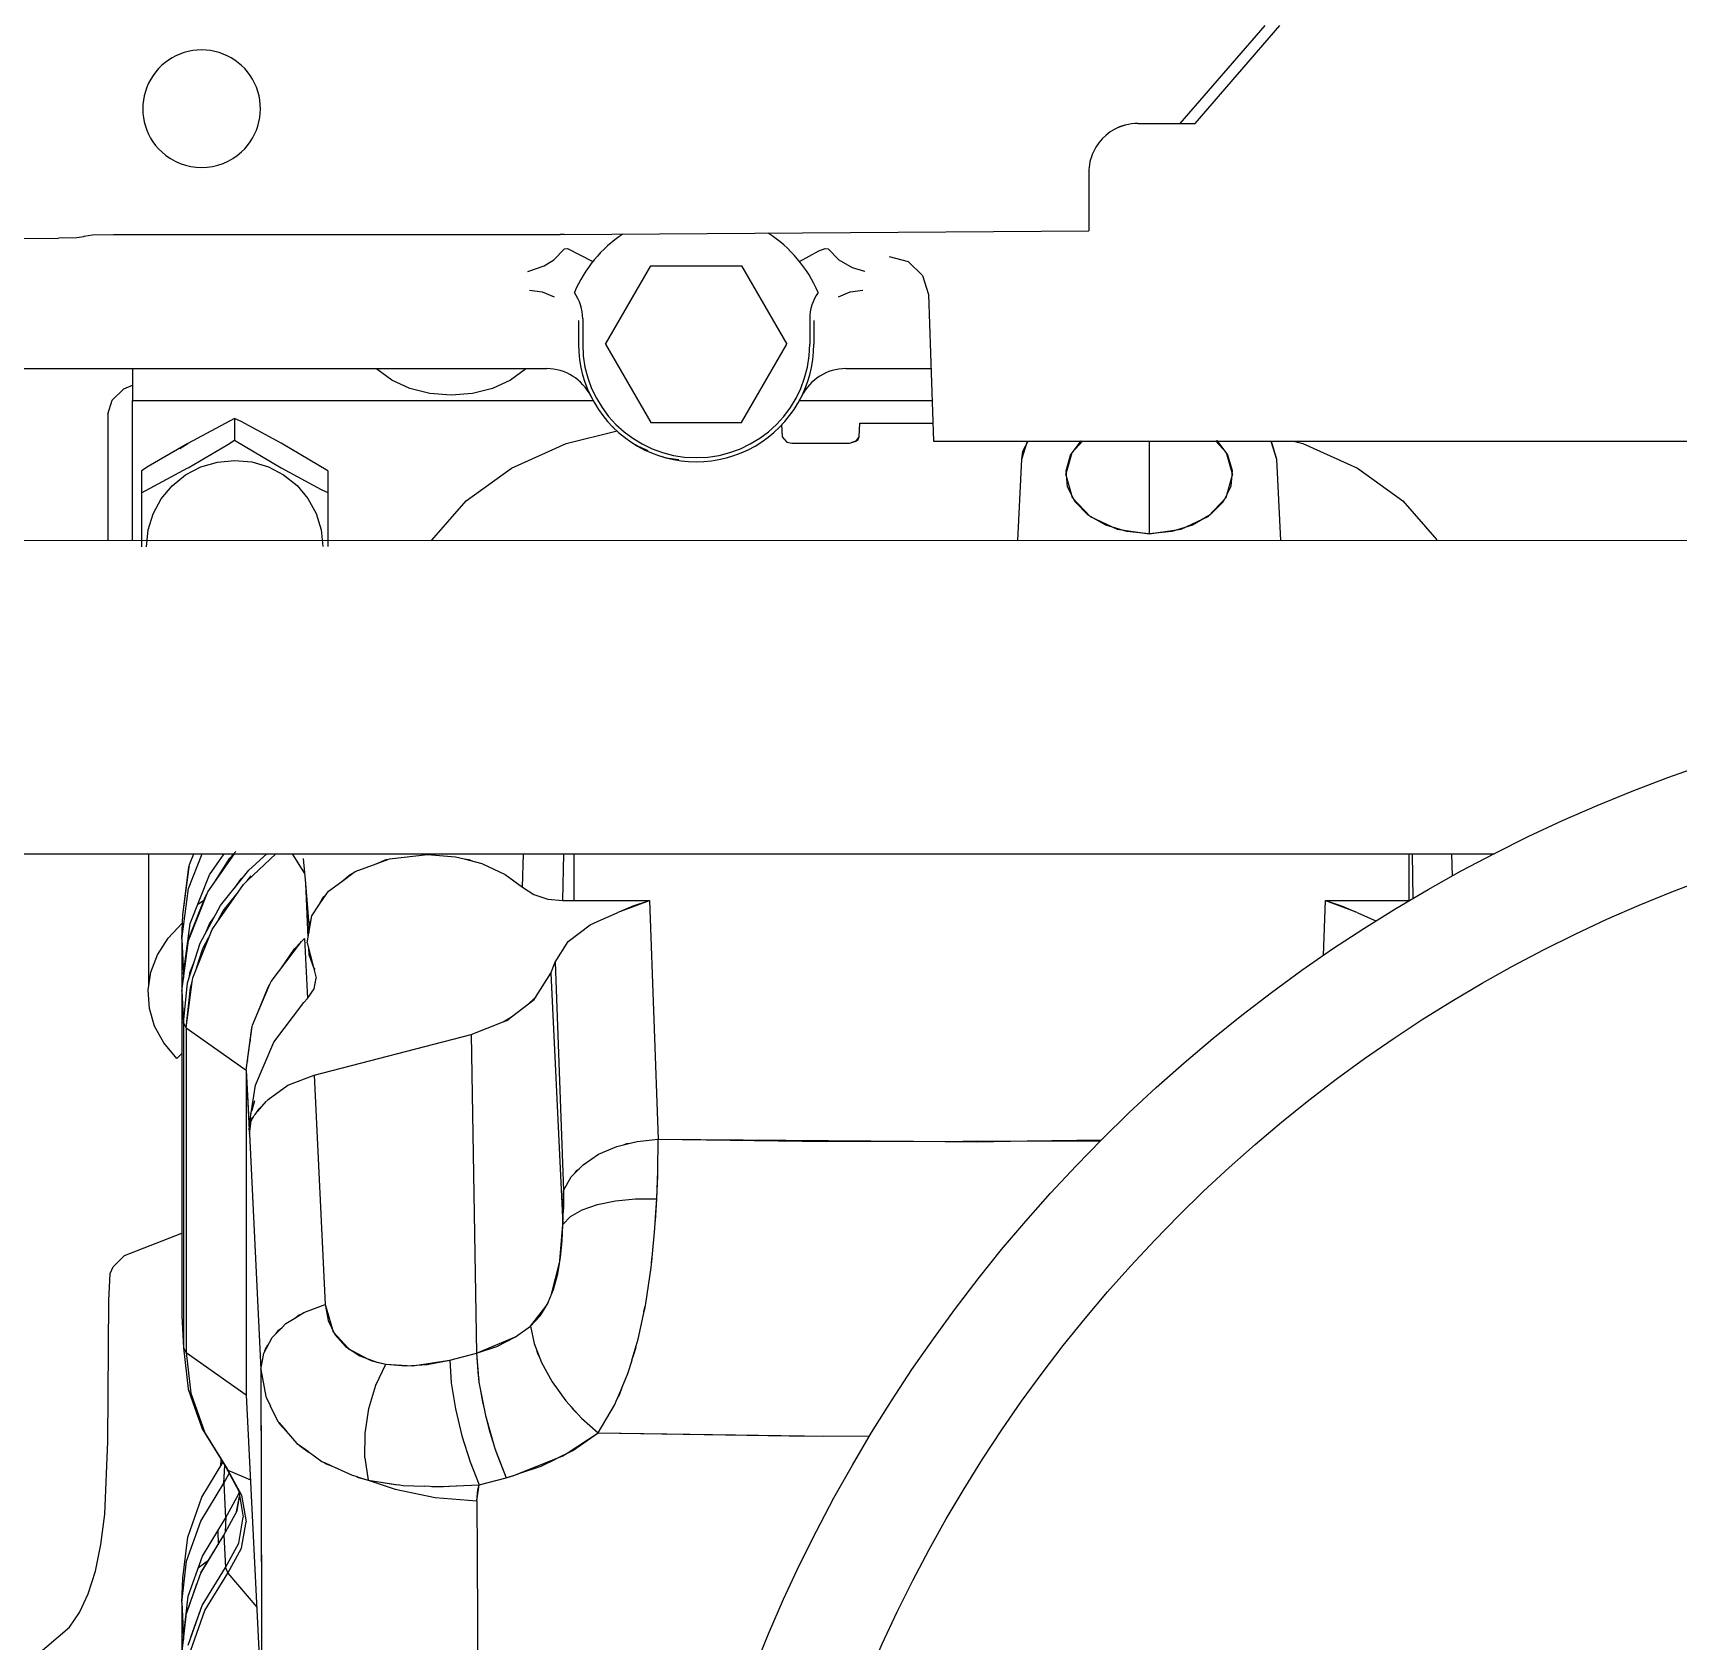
# Model space of a CAD drawing. Extents: x 1551 to 113148, y -1700 to 77018.
# Drawn here: x 18838.1 to 19005.9, y 13966 to 14130.1 of the extents above; entities that cross this region are included whole.
import ezdxf

# ---------------------------------------------------------------- set-up
doc = ezdxf.new("R2010")
doc.units = 0
doc.header["$LTSCALE"] = 500
doc.header["$MEASUREMENT"] = 0
doc.linetypes.add('SNT-025', pattern=[0.74, 0.4, -0.17, 0, -0.17])
doc.layers.get('0').update_dxf_attribs({"linetype": 'CONTINUOUS'})
doc.layers.add('GENERATORSETT', color=7, linetype='CONTINUOUS')

# ---------------------------------------------------------------- blocks, each defined once
blk = doc.blocks.new('GENERATOR-BORDE')
for p, q in [((-1831.23, -265), (-1822.57, -255)), ((-1829.73, -265), (-1821.07, -255)), ((-1835.56, -265), (-1834.4, -265)), ((-1834.4, -265), (-1831.23, -265)), ((-1831.23, -265), (-1829.73, -265)), ((-1840.56, -270), (-1840.56, -275.9)), ((-2114.19, -277.94), (-1945.65, -276.71)), ((-1943.06, -276.5), (-1943.06, -276.56)), ((-1940.06, -276.34), (-1894.49, -276.34)), ((-1894.08, -276.34), (-1840.56, -275.95)), ((-1840.56, -275.9), (-1840.56, -275.95)), ((-1889.85, -287.52), (-1885.23, -279.52)), ((-1885.23, -279.52), (-1875.99, -279.52)), ((-1875.99, -279.52), (-1871.37, -287.52)), ((-1860.92, -278.58), (-1858.98, -279.1)), ((-1858.98, -279.1), (-1857.52, -280.52)), ((-1857.52, -280.52), (-1856.93, -282.47)), ((-1856.93, -282.47), (-1856.42, -297.43)), ((-1892.61, -285.1), (-1892.61, -287.52)), ((-1892.19, -284.93), (-1892.19, -287.52)), ((-1869.03, -284.93), (-1869.03, -287.52)), ((-1868.61, -285.1), (-1868.61, -287.52)), ((-1889.85, -287.52), (-1885.23, -295.52)), ((-1875.99, -295.52), (-1871.37, -287.52)), ((-1965.35, -290.02), (-1895.86, -290.02)), ((-1938.11, -290.02), (-1938.11, -293.27)), ((-1865.35, -290.02), (-1856.67, -290.02)), ((-1938.98, -292.07), (-1938.11, -291.7)), ((-1940.61, -294.68), (-1940.18, -293.25)), ((-1940.18, -293.25), (-1938.98, -292.07)), ((-1938.11, -293.27), (-1891.1, -293.27)), ((-1870.12, -293.27), (-1856.56, -293.27)), ((-1940.61, -294.68), (-1940.61, -307.53)), ((-1927.71, -295.09), (-1927.7, -297.32)), ((-1893.87, -297.66), (-1888.66, -296.36)), ((-1889.12, -295.93), (-1889.07, -295.99)), ((-1889.07, -295.99), (-1889, -296.06)), ((-1885.23, -295.52), (-1875.99, -295.52)), ((-1871.9, -295.71), (-1871.84, -296.96)), ((-1871.84, -296.96), (-1871.35, -297.52)), ((-1864.28, -297.43), (-1863.98, -296.96)), ((-1864.14, -297.31), (-1863.98, -296.96)), ((-1863.98, -296.96), (-1863.91, -295.57)), ((-1863.98, -296.96), (-1863.91, -295.57)), ((-1863.91, -295.57), (-1856.48, -295.57)), ((-1899.45, -300.17), (-1893.87, -297.66)), ((-1886.81, -297.76), (-1886.59, -297.9)), ((-1886.59, -297.9), (-1885.55, -298.37)), ((-1871.35, -297.52), (-1870.84, -297.62)), ((-1870.84, -297.62), (-1864.98, -297.62)), ((-1864.98, -297.62), (-1864.14, -297.31)), ((-1864.98, -297.62), (-1864.28, -297.43)), ((-1856.42, -297.43), (-1840.53, -297.43)), ((-1847.41, -299.24), (-1846.81, -297.43)), ((-1847.41, -299.24), (-1847.28, -298.43)), ((-1847.28, -298.43), (-1846.76, -297.43)), ((-1842.91, -300.86), (-1842.26, -298.56)), ((-1842.26, -298.56), (-1841.2, -297.43)), ((-1841.35, -297.39), (-1841.31, -297.43)), ((-1840.53, -297.43), (-1833.93, -297.43)), ((-1834.41, -297.43), (-1834.41, -306.87)), ((-1834.41, -297.43), (-1834.41, -306.87)), ((-1833.93, -297.43), (-1755.29, -297.43)), ((-1827.62, -297.43), (-1826.56, -298.56)), ((-1827.57, -297.43), (-1827.5, -297.35)), ((-1826.56, -298.56), (-1825.91, -300.86)), ((-1822, -297.43), (-1821.41, -299.24)), ((-1821.96, -297.43), (-1821.41, -299.24)), ((-1819.68, -297.43), (-1818.75, -297.66)), ((-1818.75, -297.66), (-1813.17, -300.17)), ((-1904.09, -303.51), (-1899.45, -300.17)), ((-1884.08, -299), (-1883.71, -299.11)), ((-1883.71, -299.11), (-1882.4, -299.28)), ((-1847.82, -307.54), (-1847.41, -299.24)), ((-1821.41, -299.24), (-1821, -307.54)), ((-1813.17, -300.17), (-1808.53, -303.51)), ((-1937.2, -300.46), (-1937.19, -302.69)), ((-1918.2, -300.44), (-1918.19, -302.67)), ((-1842.91, -300.86), (-1842.26, -303.16)), ((-1826.56, -303.16), (-1825.91, -300.86)), ((-1937.19, -302.69), (-1937.19, -308.19)), ((-1918.19, -302.67), (-1918.19, -308.17)), ((-1907.59, -307.53), (-1904.09, -303.51)), ((-1842.26, -303.16), (-1840.42, -305.11)), ((-1828.4, -305.11), (-1826.56, -303.16)), ((-1808.53, -303.51), (-1805.07, -307.49)), ((-1840.42, -305.11), (-1837.66, -306.41)), ((-1831.16, -306.41), (-1828.4, -305.11)), ((-1837.66, -306.41), (-1834.41, -306.87)), ((-1834.41, -306.87), (-1831.16, -306.41)), ((-2345.1, -307.53), (-1646.61, -307.54)), ((-2371.62, -339.52), (-1799.18, -339.51)), ((-1936.48, -339.52), (-1936.48, -352.88)), ((-1932.96, -345.76), (-1932.29, -340.61)), ((-1932.41, -343.07), (-1930.99, -339.52)), ((-1932.29, -340.61), (-1931.85, -339.52)), ((-1930.42, -343.39), (-1927.71, -339.52)), ((-1930.26, -341.66), (-1928.76, -339.52)), ((-1929.71, -342.37), (-1928.17, -339.96)), ((-1928.17, -339.96), (-1927.56, -339.3)), ((-1926.41, -342.29), (-1923.48, -339.52)), ((-1926.25, -341.19), (-1924.41, -339.52)), ((-1921.83, -339.52), (-1920.57, -341.52)), ((-1920.7, -340.01), (-1920.48, -342.54)), ((-1915.39, -341.32), (-1913.26, -340.53)), ((-1913.26, -340.53), (-1912.06, -340.09)), ((-1913.26, -340.53), (-1912.22, -340.11)), ((-1912.22, -340.11), (-1912.06, -340.09)), ((-1912.06, -340.09), (-1911.9, -340.03)), ((-1911.9, -340.03), (-1908.02, -339.58)), ((-1908.02, -339.58), (-1908.02, -339.58)), ((-1908.02, -339.58), (-1905.17, -339.82)), ((-1905.17, -339.82), (-1904.28, -340.05)), ((-1904.28, -340.05), (-1903.81, -340.11)), ((-1904.28, -340.05), (-1902.49, -340.51)), ((-1903.81, -340.11), (-1903.39, -340.28)), ((-1902.49, -340.51), (-1900.1, -341.62)), ((-1898.32, -342.93), (-1898.23, -339.51)), ((-1894.21, -344.28), (-1894.12, -339.51)), ((-1893.11, -339.51), (-1893.11, -344.27)), ((-1807.91, -339.51), (-1807.91, -344.27)), ((-1807.59, -339.51), (-1807.5, -344.08)), ((-1803.58, -339.51), (-1803.51, -341.81)), ((-1932.96, -345.76), (-1932.35, -340.86)), ((-1932.35, -340.86), (-1932.31, -340.74)), ((-1932.24, -346.63), (-1930.26, -341.66)), ((-1929.12, -344.78), (-1926.25, -341.19)), ((-1927.68, -342.98), (-1927.04, -342.06)), ((-1927.04, -342.06), (-1926.66, -341.7)), ((-1926.79, -342.64), (-1926.41, -342.29)), ((-1926.41, -342.29), (-1926, -341.77)), ((-1918.12, -343.32), (-1916.76, -342.33)), ((-1916.76, -342.33), (-1915.64, -341.5)), ((-1916.76, -342.33), (-1915.92, -341.62)), ((-1915.92, -341.62), (-1915.64, -341.5)), ((-1915.64, -341.5), (-1915.39, -341.32)), ((-1900.1, -341.62), (-1900.09, -341.63)), ((-1900.09, -341.63), (-1900.09, -341.63)), ((-1900.09, -341.63), (-1898.32, -342.93)), ((-1933.08, -348.23), (-1932.41, -343.07)), ((-1933.08, -348.23), (-1932.41, -343.07)), ((-1932.41, -348.37), (-1930.42, -343.39)), ((-1932.36, -348.17), (-1930.71, -343.95)), ((-1930.71, -343.95), (-1930.52, -343.65)), ((-1929.48, -346.5), (-1926.79, -342.64)), ((-1928.86, -345.35), (-1927.43, -343.56)), ((-1920.48, -342.54), (-1920.13, -346.77)), ((-1920.48, -342.54), (-1920.21, -348.07)), ((-1919.1, -344.77), (-1918.36, -343.67)), ((-1919.1, -344.77), (-1918.67, -343.93)), ((-1918.67, -343.93), (-1918.36, -343.67)), ((-1918.36, -343.67), (-1918.12, -343.32)), ((-1898.32, -342.93), (-1897.18, -343.68)), ((-1897.18, -343.68), (-1895.76, -344.15)), ((-1897.18, -343.68), (-1895.76, -344.15)), ((-1931.47, -344.7), (-1930.83, -344.25)), ((-1931.47, -344.7), (-1930.83, -344.25)), ((-1931.22, -348.64), (-1929.12, -344.78)), ((-1929.48, -346.5), (-1928.86, -345.35)), ((-1919.82, -345.84), (-1919.1, -344.77)), ((-1895.76, -344.15), (-1894.21, -344.28)), ((-1895.76, -344.15), (-1894.21, -344.28)), ((-1894.21, -344.28), (-1893.11, -344.27)), ((-1894.21, -344.28), (-1893.11, -344.27)), ((-1893.11, -344.27), (-1885.38, -344.27)), ((-1893.11, -344.27), (-1885.38, -344.27)), ((-1890.31, -346.25), (-1888.68, -345.54)), ((-1888.68, -345.54), (-1888.62, -345.52)), ((-1888.61, -345.5), (-1888.57, -345.48)), ((-1888.57, -345.48), (-1888.47, -345.45)), ((-1888.46, -345.45), (-1887.04, -344.84)), ((-1888.3, -345.38), (-1885.38, -344.27)), ((-1887.04, -344.84), (-1885.38, -344.27)), ((-1886.73, -344.74), (-1886.55, -344.71)), ((-1886.18, -344.55), (-1886.12, -344.55)), ((-1885.38, -344.27), (-1884.49, -368.65)), ((-1885.38, -344.27), (-1884.49, -368.65)), ((-1816.64, -349.9), (-1816.43, -344.27)), ((-1816.64, -349.9), (-1816.43, -344.27)), ((-1816.43, -344.27), (-1813.5, -345.39)), ((-1816.43, -344.27), (-1807.91, -344.27)), ((-1816.43, -344.27), (-1814.78, -344.84)), ((-1816.43, -344.27), (-1807.91, -344.27)), ((-1815.7, -344.55), (-1815.63, -344.55)), ((-1815.53, -344.61), (-1815.43, -344.62)), ((-1814.78, -344.84), (-1813.36, -345.45)), ((-1813.34, -345.45), (-1813.25, -345.48)), ((-1813.25, -345.48), (-1813.21, -345.5)), ((-1813.2, -345.52), (-1813.14, -345.54)), ((-1813.14, -345.54), (-1811.51, -346.25)), ((-1807.91, -344.27), (-1807.81, -344.27)), ((-1807.91, -344.27), (-1807.81, -344.27)), ((-1933.08, -348.23), (-1932.96, -345.76)), ((-1933.08, -348.23), (-1932.96, -345.76)), ((-1933.05, -346.6), (-1933, -346.65)), ((-1932.91, -351.77), (-1932.24, -346.63)), ((-1931.97, -352.17), (-1930, -347.23)), ((-1930.59, -347.48), (-1930.27, -346.68)), ((-1930.27, -346.68), (-1929.75, -345.94)), ((-1930, -347.23), (-1929.48, -346.5)), ((-1920.31, -348.6), (-1919.82, -345.84)), ((-1920.13, -346.77), (-1919.91, -346.34)), ((-1920.13, -346.77), (-1920.13, -347.59)), ((-1893.66, -348.46), (-1891.43, -346.78)), ((-1893.66, -348.46), (-1891.43, -346.78)), ((-1891.43, -346.78), (-1890.31, -346.25)), ((-1891.43, -346.78), (-1890.31, -346.25)), ((-1811.51, -346.25), (-1811.26, -346.37)), ((-1811.51, -346.25), (-1811.26, -346.37)), ((-1933.08, -348.23), (-1933.08, -353.54)), ((-1933.08, -348.23), (-1932.91, -351.77)), ((-1933.08, -348.23), (-1932.91, -351.77)), ((-1933.08, -348.23), (-1933.08, -353.54)), ((-1933.08, -353.54), (-1932.41, -348.37)), ((-1932.49, -352.67), (-1931.22, -348.64)), ((-1932.37, -348.27), (-1932.36, -348.17)), ((-1930.94, -349.18), (-1930.31, -348.03)), ((-1923.97, -352.56), (-1920.88, -348.47)), ((-1921.57, -349.23), (-1920.94, -348.54)), ((-1920.88, -348.47), (-1920.58, -348.16)), ((-1920.58, -348.16), (-1920.26, -354.3)), ((-1920.58, -348.16), (-1920.26, -354.3)), ((-1920.31, -348.6), (-1919.64, -351.13)), ((-1895, -350.57), (-1893.66, -348.46)), ((-1895, -350.57), (-1893.66, -348.46)), ((-1932.25, -351.65), (-1931.86, -350.66)), ((-1931.57, -351.18), (-1930.94, -349.18)), ((-1922.97, -351.24), (-1921.57, -349.23)), ((-1920.16, -349.16), (-1920.13, -349.79)), ((-1920.13, -349.27), (-1920.13, -349.79)), ((-1920.13, -349.79), (-1919.64, -351.13)), ((-1895.43, -351.69), (-1895, -350.57)), ((-1895.43, -351.69), (-1895, -350.57)), ((-1895, -350.57), (-1894.15, -373.89)), ((-1895, -350.57), (-1894.15, -373.89)), ((-1932.91, -351.77), (-1932.91, -352.19)), ((-1932.31, -352.09), (-1932.25, -351.65)), ((-1932.02, -352.6), (-1931.97, -352.17)), ((-1919.64, -351.12), (-1919.64, -351.13)), ((-1919.64, -351.12), (-1919.64, -351.13)), ((-1919.64, -351.13), (-1919.37, -352.21)), ((-1919.64, -351.13), (-1919.5, -351.33)), ((-1919.64, -351.13), (-1919.37, -352.21)), ((-1919.58, -353.31), (-1919.37, -352.21)), ((-1919.58, -353.31), (-1919.37, -352.21)), ((-1897.13, -354.37), (-1895.43, -351.69)), ((-1895.43, -351.69), (-1894.21, -377.33)), ((-1933.08, -353.54), (-1933.08, -386.65)), ((-1933.08, -353.54), (-1933.08, -386.65)), ((-1933.08, -353.54), (-1932.92, -356.79)), ((-1933.08, -353.54), (-1932.92, -356.79)), ((-1932.92, -356.79), (-1932.49, -352.67)), ((-1932.63, -357.27), (-1932.02, -352.6)), ((-1932.63, -357.27), (-1932.2, -353.18)), ((-1932.2, -353.18), (-1932.02, -352.6)), ((-1925.32, -355.7), (-1924.09, -352.83)), ((-1925.32, -355.7), (-1924.28, -353.12)), ((-1924.28, -353.12), (-1924.09, -352.83)), ((-1924.09, -352.83), (-1923.97, -352.56)), ((-1920.26, -354.3), (-1919.58, -353.31)), ((-1920.26, -354.3), (-1919.58, -353.31)), ((-1925.87, -356.99), (-1925.32, -355.7)), ((-1923.69, -358.73), (-1920.63, -354.68)), ((-1923.69, -358.73), (-1920.63, -354.68)), ((-1920.63, -354.68), (-1920.26, -354.3)), ((-1920.63, -354.68), (-1920.26, -354.3)), ((-1899.46, -356.17), (-1897.13, -354.37)), ((-1897.6, -354.73), (-1896.95, -354.1)), ((-1932.92, -356.79), (-1932.92, -389.91)), ((-1932.92, -356.79), (-1932.63, -357.27)), ((-1932.92, -356.79), (-1932.63, -357.27)), ((-1932.92, -356.79), (-1932.92, -389.91)), ((-1932.63, -357.27), (-1926.51, -361.6)), ((-1932.63, -357.27), (-1932.63, -390.39)), ((-1932.63, -357.27), (-1926.51, -361.6)), ((-1932.63, -357.27), (-1932.63, -390.39)), ((-1926.51, -361.6), (-1925.89, -357.13)), ((-1926.51, -361.6), (-1925.95, -357.28)), ((-1925.95, -357.28), (-1925.89, -357.13)), ((-1925.89, -357.13), (-1925.87, -356.99)), ((-1903.56, -357.96), (-1900.3, -356.68)), ((-1900.3, -356.68), (-1899.46, -356.17)), ((-1900.3, -356.68), (-1899.93, -356.53)), ((-1899.93, -356.53), (-1899.46, -356.17)), ((-1926.1, -358.44), (-1926.1, -358.65)), ((-1926.1, -358.44), (-1926.1, -358.65)), ((-1925.57, -363.12), (-1923.69, -358.73)), ((-1925.57, -363.12), (-1923.69, -358.73)), ((-1919.58, -362.09), (-1903.56, -357.96)), ((-1903.56, -357.96), (-1903.03, -390.48)), ((-1903.56, -357.96), (-1903.03, -390.48)), ((-1933.6, -360.41), (-1933.08, -359.91)), ((-1926.38, -360.62), (-1926.38, -360.69)), ((-1926.38, -360.62), (-1926.38, -360.69)), ((-1926.51, -361.6), (-1926.21, -367.68)), ((-1926.51, -361.6), (-1926.51, -394.72)), ((-1926.51, -361.6), (-1926.51, -394.72)), ((-1926.51, -361.6), (-1926.19, -368.1)), ((-1922.25, -363.12), (-1919.58, -362.09)), ((-1922.25, -363.12), (-1919.58, -362.09)), ((-1919.58, -362.09), (-1918.45, -385.5)), ((-1919.58, -362.09), (-1918.45, -385.5)), ((-1926.09, -366.38), (-1925.57, -363.12)), ((-1925.57, -363.14), (-1925.57, -363.12)), ((-1924.26, -364.58), (-1922.25, -363.12)), ((-1924.26, -364.58), (-1922.25, -363.12)), ((-1925.99, -365.89), (-1925.93, -365.7)), ((-1925.93, -365.71), (-1925.87, -365.44)), ((-1925.92, -365.69), (-1925.62, -364.7)), ((-1925.87, -365.44), (-1925.79, -365.25)), ((-1925.6, -366.11), (-1925.19, -365.55)), ((-1925.55, -366.04), (-1924.47, -364.8)), ((-1925.19, -365.55), (-1924.43, -364.75)), ((-1924.42, -364.74), (-1924.35, -364.66)), ((-1924.35, -364.66), (-1924.26, -364.58)), ((-1926.21, -367.66), (-1926.09, -366.38)), ((-1926.21, -367.66), (-1926.09, -366.38)), ((-1926.21, -367.66), (-1926, -366.77)), ((-1926.21, -367.68), (-1926, -366.77)), ((-1926.19, -368.1), (-1926, -366.77)), ((-1926.19, -368.1), (-1926, -366.77)), ((-1926.1, -367.19), (-1926.1, -367.2)), ((-1926.1, -367.19), (-1926.1, -367.2)), ((-1926.09, -366.38), (-1925.99, -365.89)), ((-1926.09, -366.38), (-1926.09, -366.38)), ((-1926.09, -366.38), (-1926.02, -366.57)), ((-1926.09, -366.38), (-1926.02, -366.57)), ((-1926.02, -366.57), (-1926, -366.77)), ((-1926.02, -366.57), (-1926, -366.77)), ((-1926, -366.77), (-1925.78, -366.37)), ((-1926, -366.77), (-1925.82, -366.42)), ((-1925.82, -366.42), (-1925.78, -366.35)), ((-1925.77, -366.35), (-1925.71, -366.23)), ((-1925.71, -366.23), (-1925.61, -366.11)), ((-1926.21, -367.68), (-1926.2, -367.64)), ((-1926.21, -367.68), (-1926.19, -368.1)), ((-1926.21, -367.68), (-1926.19, -368.1)), ((-1926.19, -368.1), (-1925.03, -392.14)), ((-1926.19, -368.1), (-1925.03, -392.14)), ((-1888.02, -369.2), (-1887.34, -369.03)), ((-1888.02, -369.2), (-1887.7, -369.08)), ((-1887.7, -369.08), (-1887.34, -369.03)), ((-1887.34, -369.03), (-1886.65, -368.86)), ((-1886.65, -368.86), (-1884.49, -368.65)), ((-1884.53, -371.91), (-1884.49, -368.65)), ((-1884.49, -368.65), (-1867.37, -368.87)), ((-1884.49, -368.65), (-1858.46, -368.85)), ((-1867.37, -368.87), (-1839.48, -368.8)), ((-1858.46, -368.85), (-1851.97, -368.9)), ((-1851.97, -368.9), (-1846.85, -368.82)), ((-1846.85, -368.82), (-1839.27, -368.71)), ((-1839.48, -368.8), (-1839.37, -368.8)), ((-1892.15, -371.24), (-1890.57, -370.18)), ((-1890.57, -370.18), (-1888.71, -369.38)), ((-1888.71, -369.38), (-1888.02, -369.2)), ((-1894.15, -373.89), (-1893.36, -372.49)), ((-1893.36, -372.49), (-1892.95, -372.07)), ((-1892.95, -372.07), (-1892.55, -371.66)), ((-1892.95, -372.07), (-1892.8, -371.84)), ((-1892.8, -371.84), (-1892.55, -371.66)), ((-1892.55, -371.66), (-1892.15, -371.24)), ((-1884.64, -374.74), (-1884.53, -371.91)), ((-1884.64, -374.74), (-1884.54, -372.38)), ((-1884.54, -372.38), (-1884.54, -372.21)), ((-1894.21, -377.33), (-1894.15, -373.89)), ((-1894.15, -373.89), (-1894.14, -375.73)), ((-1894.21, -377.33), (-1894.14, -375.73)), ((-1893.44, -376.53), (-1892.24, -375.84)), ((-1893.44, -376.53), (-1892.24, -375.84)), ((-1892.24, -375.84), (-1890.68, -375.29)), ((-1892.24, -375.84), (-1890.68, -375.29)), ((-1890.68, -375.29), (-1888.84, -374.92)), ((-1890.68, -375.29), (-1888.84, -374.92)), ((-1888.84, -374.92), (-1886.79, -374.73)), ((-1888.84, -374.92), (-1886.79, -374.73)), ((-1886.79, -374.73), (-1884.64, -374.74)), ((-1886.79, -374.73), (-1884.64, -374.74)), ((-1884.78, -377), (-1884.64, -374.74)), ((-1884.75, -376.6), (-1884.64, -374.74)), ((-1894.51, -381.01), (-1894.21, -377.33)), ((-1894.29, -379.01), (-1894.21, -377.33)), ((-1894.21, -377.33), (-1893.44, -376.53)), ((-1894.21, -377.33), (-1893.44, -376.53)), ((-1884.85, -378.14), (-1884.8, -377.22)), ((-1884.8, -377.23), (-1884.75, -376.6)), ((-1894.46, -380.7), (-1894.29, -379.01)), ((-1885.07, -380.34), (-1884.85, -378.14)), ((-1894.56, -381.28), (-1894.46, -380.7)), ((-1885.17, -381.27), (-1885.1, -380.57)), ((-1885.15, -381.13), (-1885.08, -380.34)), ((-1895.36, -384.44), (-1894.55, -381.27)), ((-1895.16, -383.96), (-1894.74, -382.37)), ((-1894.74, -382.37), (-1894.57, -381.32)), ((-1885.75, -385.39), (-1885.21, -381.72)), ((-1885.21, -381.72), (-1885.18, -381.38)), ((-1885.18, -381.39), (-1885.15, -381.13)), ((-1895.67, -385.2), (-1895.16, -383.96)), ((-1920.62, -386.31), (-1918.45, -385.5)), ((-1918.45, -385.5), (-1917.72, -388.04)), ((-1918.45, -385.5), (-1918.16, -387.13)), ((-1897.51, -387.7), (-1895.94, -385.72)), ((-1896.54, -386.67), (-1895.96, -385.73)), ((-1895.95, -385.72), (-1895.76, -385.41)), ((-1895.8, -385.48), (-1895.67, -385.19)), ((-1895.76, -385.41), (-1895.67, -385.21)), ((-1886, -386.54), (-1885.83, -385.8)), ((-1885.94, -386.26), (-1885.81, -385.66)), ((-1885.83, -385.8), (-1885.8, -385.62)), ((-1885.8, -385.62), (-1885.75, -385.39)), ((-1933.08, -386.65), (-1932.92, -389.91)), ((-1933.08, -386.65), (-1932.92, -389.91)), ((-1922.88, -387.89), (-1922.46, -387.46)), ((-1922.46, -387.46), (-1921.54, -386.89)), ((-1921.54, -386.89), (-1920.89, -386.48)), ((-1921.54, -386.89), (-1921.12, -386.57)), ((-1921.37, -386.76), (-1921.36, -386.77)), ((-1921.12, -386.57), (-1920.89, -386.48)), ((-1920.89, -386.48), (-1920.62, -386.31)), ((-1918.16, -387.13), (-1917.46, -388.58)), ((-1897.51, -387.7), (-1896.54, -386.67)), ((-1886.53, -389.05), (-1885.99, -386.53)), ((-1924.73, -390.46), (-1923.86, -388.87)), ((-1923.86, -388.87), (-1922.88, -387.89)), ((-1923.44, -388.45), (-1923.22, -388.14)), ((-1923.3, -388.25), (-1923.3, -388.3)), ((-1923.22, -388.14), (-1922.88, -387.89)), ((-1917.72, -388.05), (-1917.66, -388.26)), ((-1917.66, -388.26), (-1917.56, -388.37)), ((-1917.56, -388.37), (-1916.15, -389.94)), ((-1917.46, -388.58), (-1916.37, -389.8)), ((-1903.03, -390.48), (-1898.99, -388.76)), ((-1900.94, -389.78), (-1899.03, -388.79)), ((-1899.03, -388.79), (-1897.51, -387.7)), ((-1897.51, -387.7), (-1897.15, -389.48)), ((-1897.51, -387.7), (-1897.51, -387.7)), ((-1887.13, -391.07), (-1886.53, -389.05)), ((-1932.92, -389.91), (-1932.63, -390.39)), ((-1932.92, -389.91), (-1932.63, -390.39)), ((-1932.92, -389.91), (-1932.44, -394.1)), ((-1932.63, -390.39), (-1926.51, -394.72)), ((-1932.63, -390.39), (-1932.15, -394.54)), ((-1932.63, -390.39), (-1926.51, -394.72)), ((-1932.63, -390.39), (-1932.15, -394.54)), ((-1925.03, -392.14), (-1924.73, -390.46)), ((-1924.6, -390.23), (-1924.56, -390.05)), ((-1924.56, -390.05), (-1924.29, -389.67)), ((-1916.37, -389.8), (-1914.92, -390.75)), ((-1916.15, -389.94), (-1916.06, -390.05)), ((-1916.06, -390.05), (-1915.75, -390.21)), ((-1915.75, -390.21), (-1913.99, -391.1)), ((-1914.92, -390.75), (-1913.19, -391.4)), ((-1905.75, -391.17), (-1903.03, -390.48)), ((-1905.75, -391.17), (-1903.03, -390.48)), ((-1903.03, -390.48), (-1900.94, -389.78)), ((-1903.03, -390.48), (-1902.77, -393.43)), ((-1903.03, -390.48), (-1902.86, -392.79)), ((-1897.15, -389.48), (-1896.4, -391.42)), ((-1896.9, -390.12), (-1896.82, -390.43)), ((-1896.82, -390.43), (-1896.65, -390.77)), ((-1887.17, -391.18), (-1886.89, -390.39)), ((-1886.89, -390.39), (-1886.75, -389.81)), ((-1925.03, -392.14), (-1924.95, -417.31)), ((-1925.03, -392.14), (-1924.51, -394.9)), ((-1925.03, -392.14), (-1924.98, -403.48)), ((-1913.99, -391.1), (-1913.69, -391.26)), ((-1913.69, -391.26), (-1913.38, -391.33)), ((-1913.38, -391.33), (-1912.27, -391.6)), ((-1913.28, -393.73), (-1912.26, -391.6)), ((-1913.28, -393.73), (-1912.26, -391.6)), ((-1913.19, -391.4), (-1912.26, -391.6)), ((-1912.27, -391.6), (-1912.26, -391.6)), ((-1912.26, -391.6), (-1909.54, -391.76)), ((-1912.26, -391.6), (-1910.24, -391.77)), ((-1910.24, -391.77), (-1908.06, -391.63)), ((-1909.54, -391.76), (-1905.75, -391.17)), ((-1908.06, -391.63), (-1905.75, -391.17)), ((-1905.75, -391.17), (-1905.59, -393.49)), ((-1905.75, -391.17), (-1905.59, -393.49)), ((-1896.4, -391.42), (-1895.3, -393.41)), ((-1888.16, -393.95), (-1887.58, -392.56)), ((-1887.58, -392.56), (-1887.16, -391.17)), ((-1932.44, -394.1), (-1931, -398.18)), ((-1932.43, -394.12), (-1932.43, -394.13)), ((-1932.43, -394.13), (-1931.33, -397.24)), ((-1925.02, -394.1), (-1925.02, -394.11)), ((-1914.01, -396.13), (-1913.28, -393.73)), ((-1914, -396.13), (-1913.28, -393.73)), ((-1905.59, -393.49), (-1905.17, -396.14)), ((-1905.59, -393.49), (-1905.17, -396.14)), ((-1902.86, -392.79), (-1902.79, -393.17)), ((-1902.77, -393.43), (-1902.12, -396.82)), ((-1902.64, -394.11), (-1902.42, -395.44)), ((-1895.3, -393.4), (-1895.3, -393.41)), ((-1895.3, -393.41), (-1893.91, -395.35)), ((-1895.3, -393.41), (-1895.29, -393.42)), ((-1888.63, -395.06), (-1888.16, -393.96)), ((-1888.44, -394.72), (-1888.16, -393.95)), ((-1932.15, -394.54), (-1932.15, -394.54)), ((-1932.15, -394.54), (-1930.72, -398.59)), ((-1932.15, -394.54), (-1932.15, -394.55)), ((-1932.15, -394.55), (-1930.72, -398.59)), ((-1926.51, -394.72), (-1924.93, -426.7)), ((-1926.51, -394.72), (-1924.93, -426.7)), ((-1924.51, -394.9), (-1924.49, -394.95)), ((-1924.49, -394.95), (-1924.48, -395)), ((-1924.49, -394.95), (-1924.08, -395.79)), ((-1924.49, -394.97), (-1924.47, -395)), ((-1924.48, -395), (-1924.05, -395.84)), ((-1924.06, -395.83), (-1923.27, -397.45)), ((-1902.42, -395.44), (-1902.22, -396.27)), ((-1893.91, -395.35), (-1892.32, -397.11)), ((-1893.38, -395.93), (-1893.13, -396.26)), ((-1890.61, -398.6), (-1888.93, -395.78)), ((-1888.93, -395.78), (-1888.66, -395.13)), ((-1888.67, -395.14), (-1888.44, -394.72)), ((-1923.27, -397.45), (-1923.2, -397.53)), ((-1923.2, -397.53), (-1923.15, -397.63)), ((-1923.19, -397.54), (-1922.43, -398.41)), ((-1923.15, -397.63), (-1922.4, -398.45)), ((-1914.39, -398.66), (-1914.01, -396.13)), ((-1914.39, -398.66), (-1914, -396.13)), ((-1905.17, -396.14), (-1904.51, -398.9)), ((-1905.17, -396.14), (-1904.51, -398.9)), ((-1902.12, -396.82), (-1901.15, -400.21)), ((-1901.96, -397.36), (-1901.76, -398.2)), ((-1893.13, -396.26), (-1892.85, -396.52)), ((-1892.32, -397.11), (-1890.61, -398.6)), ((-1931, -398.18), (-1928.64, -402.05)), ((-1930.99, -398.19), (-1928.64, -402.05)), ((-1930.99, -398.19), (-1930.99, -398.19)), ((-1930.72, -398.59), (-1930.72, -398.59)), ((-1930.72, -398.59), (-1928.47, -402.28)), ((-1930.72, -398.59), (-1930.72, -398.59)), ((-1930.72, -398.59), (-1928.38, -402.42)), ((-1922.42, -398.44), (-1921.34, -399.68)), ((-1914.42, -401.14), (-1914.39, -398.66)), ((-1914.42, -401.14), (-1914.39, -398.66)), ((-1904.51, -398.9), (-1903.68, -401.56)), ((-1904.51, -398.9), (-1903.68, -401.56)), ((-1901.76, -398.2), (-1901.34, -399.53)), ((-1893.79, -400.69), (-1890.61, -398.6)), ((-1893.19, -400.39), (-1890.61, -398.6)), ((-1890.62, -398.59), (-1890.61, -398.6)), ((-1890.61, -398.6), (-1871.14, -398.9)), ((-1890.61, -398.6), (-1869.6, -398.9)), ((-1871.14, -398.9), (-1869.56, -398.9)), ((-1869.56, -398.9), (-1867.58, -398.93)), ((-1867.58, -398.93), (-1862.9, -398.92)), ((-1921.34, -399.68), (-1921.19, -399.79)), ((-1921.19, -399.78), (-1921.08, -399.9)), ((-1921.18, -399.79), (-1920.17, -400.52)), ((-1921.08, -399.9), (-1920.08, -400.59)), ((-1920.09, -400.58), (-1918.79, -401.53)), ((-1901.15, -400.21), (-1899.99, -403.18)), ((-1901.05, -400.47), (-1900.93, -400.85)), ((-1900.93, -400.85), (-1899.99, -403.18)), ((-1899.21, -402.96), (-1894.21, -400.96)), ((-1894.87, -401.22), (-1893.19, -400.39)), ((-1894.21, -400.96), (-1893.79, -400.69)), ((-1931.03, -405.16), (-1928.89, -401.64)), ((-1931.03, -405.16), (-1928.89, -401.64)), ((-1929.1, -402), (-1929.07, -401.34)), ((-1929.1, -402), (-1929.07, -401.34)), ((-1928.78, -403.72), (-1928.7, -401.94)), ((-1928.78, -403.72), (-1928.7, -401.94)), ((-1928.64, -402.05), (-1927.28, -404.54)), ((-1928.64, -402.05), (-1928.38, -402.42)), ((-1928.64, -402.05), (-1928.38, -402.42)), ((-1928.64, -402.05), (-1927.28, -404.54)), ((-1928.38, -402.42), (-1926.08, -403.4)), ((-1928.38, -402.42), (-1927, -404.97)), ((-1928.38, -402.42), (-1926.08, -403.4)), ((-1928.38, -402.42), (-1927, -404.97)), ((-1925, -401.32), (-1924.99, -401.33)), ((-1925, -401.32), (-1924.99, -401.33)), ((-1918.79, -401.53), (-1918.55, -401.63)), ((-1918.55, -401.63), (-1918.35, -401.76)), ((-1918.53, -401.64), (-1917.3, -402.2)), ((-1918.35, -401.76), (-1917.17, -402.25)), ((-1917.19, -402.25), (-1915.71, -402.92)), ((-1914.42, -401.14), (-1914.08, -403.42)), ((-1914.42, -401.14), (-1914.08, -403.42)), ((-1903.68, -401.56), (-1902.74, -403.89)), ((-1903.68, -401.56), (-1902.74, -403.89)), ((-1898.61, -402.73), (-1896.44, -402)), ((-1896.44, -402), (-1894.91, -401.24)), ((-1931.15, -407.6), (-1928.78, -403.72)), ((-1931.15, -407.6), (-1928.78, -403.72)), ((-1928.78, -403.72), (-1928.25, -402.75)), ((-1928.78, -403.72), (-1928.25, -402.75)), ((-1928.78, -403.72), (-1928.63, -407.32)), ((-1928.78, -403.72), (-1928.63, -407.32)), ((-1924.98, -403.48), (-1924.94, -419.99)), ((-1915.71, -402.92), (-1915.21, -403.07)), ((-1915.22, -403.07), (-1915.06, -403.14)), ((-1915.18, -403.09), (-1914.08, -403.42)), ((-1915.06, -403.14), (-1914.08, -403.42)), ((-1914.08, -403.42), (-1911.31, -404.34)), ((-1914.08, -403.42), (-1911, -403.89)), ((-1914.08, -403.42), (-1911.28, -403.87)), ((-1914.08, -403.42), (-1911.31, -404.34)), ((-1911.31, -404.34), (-1907.23, -405.19)), ((-1911.31, -404.34), (-1907.23, -405.19)), ((-1911.28, -403.87), (-1910.88, -403.89)), ((-1910.89, -403.9), (-1910.49, -403.96)), ((-1910.49, -403.96), (-1908.31, -404.03)), ((-1908.37, -404.02), (-1907.13, -404.08)), ((-1907.57, -404.06), (-1907, -404.07)), ((-1907.13, -404.08), (-1906.8, -404.07)), ((-1906.81, -404.08), (-1906.67, -404.09)), ((-1906.67, -404.09), (-1906.4, -404.07)), ((-1906.43, -404.06), (-1905.1, -404.02)), ((-1905.83, -404.04), (-1902.74, -403.89)), ((-1905.1, -404.02), (-1902.74, -403.89)), ((-1902.98, -405.54), (-1902.74, -403.89)), ((-1902.98, -405.54), (-1902.87, -404.42)), ((-1902.87, -404.42), (-1902.74, -403.89)), ((-1902.74, -403.89), (-1899.99, -403.18)), ((-1902.74, -403.89), (-1899.99, -403.18)), ((-1899.99, -403.18), (-1898.75, -402.77)), ((-1899.99, -403.18), (-1899.21, -402.96)), ((-1932.48, -409.25), (-1931.03, -405.16)), ((-1932.48, -409.25), (-1931.03, -405.16)), ((-1928.63, -407.32), (-1927.27, -404.82)), ((-1927.49, -406.66), (-1927.19, -405.1)), ((-1927.44, -406.56), (-1927.19, -405.1)), ((-1927.28, -404.54), (-1926.82, -407.19)), ((-1927.28, -404.54), (-1926.82, -407.19)), ((-1927.27, -404.82), (-1927.25, -404.72)), ((-1927, -404.97), (-1926.53, -407.67)), ((-1927, -404.97), (-1926.53, -407.67)), ((-1907.23, -405.19), (-1902.98, -405.54)), ((-1907.23, -405.19), (-1902.98, -405.54)), ((-1902.98, -405.54), (-1902.96, -411.1)), ((-1932.6, -411.7), (-1931.15, -407.6)), ((-1932.6, -411.7), (-1931.15, -407.6)), ((-1930.98, -411.18), (-1928.63, -407.32)), ((-1928.78, -409.03), (-1927.44, -406.56)), ((-1928.62, -408.74), (-1928.55, -407.17)), ((-1928.62, -408.74), (-1928.55, -407.17)), ((-1927.28, -409.84), (-1926.82, -407.19)), ((-1927.28, -409.84), (-1926.82, -407.19)), ((-1927, -410.37), (-1926.53, -407.67)), ((-1927, -410.37), (-1926.53, -407.67)), ((-1932.96, -413.44), (-1932.48, -409.25)), ((-1932.96, -413.44), (-1932.48, -409.25)), ((-1931.15, -412.91), (-1928.78, -409.03)), ((-1931.14, -412.89), (-1928.78, -409.03)), ((-1929.39, -408.56), (-1929.38, -410.01)), ((-1929.39, -408.56), (-1929.38, -410.01)), ((-1928.78, -409.03), (-1928.64, -412.34)), ((-1928.78, -409.03), (-1928.64, -412.34)), ((-1928.64, -412.34), (-1927.28, -409.84)), ((-1928.64, -412.34), (-1927.28, -409.84)), ((-1928.38, -412.91), (-1927, -410.37)), ((-1928.38, -412.91), (-1927, -410.37)), ((-1902.96, -411.09), (-1902.93, -417.91)), ((-1933.08, -415.91), (-1932.6, -411.7)), ((-1933.08, -415.91), (-1932.6, -411.7)), ((-1932.42, -415.26), (-1930.98, -411.18)), ((-1931.39, -412.33), (-1930.35, -411.59)), ((-1931.39, -412.33), (-1930.35, -411.59)), ((-1931, -416.2), (-1928.64, -412.34)), ((-1928.64, -412.34), (-1928.38, -412.91)), ((-1928.64, -412.34), (-1928.38, -412.91)), ((-1933.08, -415.91), (-1932.96, -413.44)), ((-1933.08, -415.91), (-1932.96, -413.44)), ((-1932.6, -417), (-1931.15, -412.91)), ((-1932.58, -416.96), (-1931.54, -414.01)), ((-1931.14, -412.9), (-1931.14, -412.89)), ((-1930.72, -416.74), (-1928.38, -412.91)), ((-1930.72, -416.74), (-1928.38, -412.91)), ((-1928.38, -412.91), (-1925.44, -416.37)), ((-1928.38, -412.91), (-1925.44, -416.37)), ((-1933.08, -415.91), (-1933.08, -421.21)), ((-1933.08, -415.91), (-1932.91, -419.45)), ((-1933.08, -415.91), (-1933.08, -421.21)), ((-1933.08, -415.91), (-1932.91, -419.45)), ((-1932.91, -419.45), (-1932.42, -415.26)), ((-1933.08, -421.21), (-1932.6, -417)), ((-1932.59, -416.98), (-1932.58, -416.96)), ((-1932.44, -420.28), (-1931, -416.2)), ((-1932.15, -420.78), (-1930.72, -416.74)), ((-1932.15, -420.78), (-1930.72, -416.74)), ((-1932.11, -419.34), (-1931.01, -416.23)), ((-1931.01, -416.23), (-1931, -416.21)), ((-1930.72, -416.74), (-1930.72, -416.74)), ((-1924.95, -417.31), (-1924.93, -426.7)), ((-1932.91, -419.45), (-1932.91, -419.7)), ((-1902.93, -417.91), (-1902.92, -423.48))]:
    blk.add_line(p, q)
for points in [[(-1943.06, -276.56), (-1943.8, -276.66), (-1945.65, -276.71)], [(-1943.06, -276.5), (-1942.19, -276.38), (-1940.06, -276.34)], [(-1894.08, -276.34), (-1894.49, -276.34)], [(-1897.8, -280.11), (-1896.13, -279.52), (-1895.15, -278.91), (-1894.06, -277.79)], [(-1894.06, -277.79), (-1893.74, -277.77), (-1891.15, -279.09)], [(-1870.07, -279.09), (-1868.1, -277.99), (-1867.47, -277.77), (-1867.15, -277.79)], [(-1867.15, -277.79), (-1866.07, -278.91), (-1864.69, -279.69), (-1863.46, -280.07), (-1863.42, -280.11)], [(-1897.61, -282.02), (-1896.31, -282.19), (-1895.11, -282.69)], [(-1866.11, -282.69), (-1864.9, -282.19), (-1863.61, -282.02)], [(-1898.04, -290.08), (-1899.55, -291.2), (-1901.38, -292.04), (-1903.44, -292.56), (-1905.61, -292.74), (-1907.78, -292.56), (-1909.83, -292.04), (-1911.67, -291.2), (-1913.18, -290.08)], [(-1938.1, -307.53), (-1938.11, -293.27)], [(-1927.71, -295.09), (-1932.45, -297.64)], [(-1922.96, -297.63), (-1927.02, -295.41), (-1927.71, -295.09)], [(-1932.46, -297.64), (-1936.52, -300.01), (-1937.2, -300.46)], [(-1933.29, -298.17), (-1932.46, -297.64)], [(-1932.44, -300.13), (-1928.38, -297.77), (-1927.7, -297.32)], [(-1927.7, -297.32), (-1922.95, -300.13)], [(-1918.2, -300.44), (-1922.95, -297.63)], [(-1834.41, -306.87), (-1836.7, -306.64), (-1838.83, -305.99), (-1840.62, -304.96), (-1841.96, -303.62), (-1842.73, -302.08), (-1842.89, -300.44), (-1842.42, -298.84), (-1841.35, -297.39)], [(-1827.5, -297.35), (-1826.42, -298.81), (-1825.93, -300.41), (-1826.08, -302.05), (-1826.85, -303.6), (-1828.18, -304.95), (-1829.98, -305.99), (-1832.11, -306.64), (-1834.41, -306.87)], [(-1937.19, -302.69), (-1932.45, -300.14)], [(-1936.69, -308.19), (-1936.52, -306.47), (-1936.01, -304.82), (-1935.18, -303.3), (-1934.06, -301.96), (-1932.7, -300.86), (-1931.14, -300.05), (-1929.45, -299.55), (-1927.7, -299.38)], [(-1927.7, -299.38), (-1925.94, -299.54), (-1924.25, -300.04), (-1922.7, -300.85), (-1921.33, -301.95), (-1920.21, -303.28), (-1919.38, -304.8), (-1918.86, -306.45), (-1918.69, -308.17)], [(-1922.94, -300.13), (-1918.88, -302.35), (-1918.19, -302.67)], [(-1933.6, -360.41), (-1934.91, -358.81), (-1935.85, -357.09), (-1936.39, -355.29), (-1936.52, -353.44), (-1936.24, -351.61), (-1935.56, -349.83), (-1934.48, -348.14), (-1933.05, -346.6)], [(-1942.86, -437.88), (-1947.23, -434.54), (-1948.83, -433.13), (-1949.97, -431.5), (-1950.66, -429.64), (-1950.89, -427.56), (-1950.57, -425.41), (-1949.6, -423.36), (-1948, -421.4), (-1944.54, -418.42), (-1943.5, -416.92), (-1942.62, -415.01), (-1941.89, -412.7), (-1941.33, -410), (-1940.93, -406.89), (-1940.61, -399.48), (-1940.53, -385.09), (-1940.4, -382.35), (-1940.09, -381.67), (-1938.91, -380.51), (-1933.08, -378.23)]]:
    blk.add_lwpolyline(points)
for radius in [158.85, 147.81]:
    blk.add_circle((-1726.88, -480.95), radius)
for centre, radius, start, end in [((-1931.06, -263.5), 6, 90, 227.283), ((-1931.06, -263.5), 6, 312.7169, 90), ((-1835.56, -270), 5, 90, 119.8498), ((-1835.56, -270), 5, 105.5423, 155.27), ((-1931.06, -263.5), 6, 227.2831, 269.9999), ((-1931.06, -263.5), 6, 270.0001, 312.7169), ((-1835.57, -270), 4.99, 155.2564, 180.0135), ((-1880.61, -287.52), 13.5, 123.7023, 157.0497), ((-1880.61, -287.52), 13.5, 22.9502, 57.1297), ((-1896.79, -284.92), 4.6, 359.9586, 35.3542), ((-1864.43, -284.92), 4.6, 144.6479, 180.0497), ((-1880.61, -287.52), 12, 179.9996, 0.0004), ((-1880.61, -287.52), 11.58, 180.0085, 359.9915), ((-1895.86, -295.02), 5, 26.179, 90), ((-1895.86, -295.02), 5, 26.179, 90), ((-1865.35, -295.02), 5, 90, 153.821), ((-1865.35, -295.02), 5, 89.9997, 153.8214), ((-1880.61, -287.52), 12, 324.0003, 330.0129), ((-1880.61, -287.52), 12, 330.7792, 333.821)]:
    blk.add_arc(centre, radius, start, end)

msp = doc.modelspace()

# ---------------------------------------------------------------- block references
at = {"layer": 'GENERATORSETT', "linetype": 'SNT-025'}
msp.add_blockref('GENERATOR-BORDE', (20786.37, 14385.881), dxfattribs=at)

doc.saveas('drawing.dxf')
